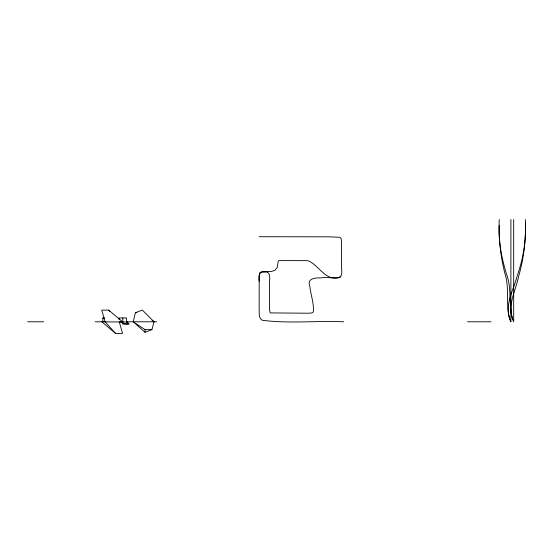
<?xml version="1.0" encoding="UTF-8"?>
<svg xmlns="http://www.w3.org/2000/svg" width="553" height="553" viewBox="0 0 553 553"><rect width="100%" height="100%" fill="white"/><g stroke="black" fill="none" stroke-linecap="round" stroke-linejoin="round"><path stroke-width="0.83" d="M343.731 321.784C316.669 320.622 289.074 323.754 262.226 320.27C258.016 317.844 259.544 312.037 259.157 308.042L259.198 275.601L259.896 272.463L261.652 271.903L271.53 271.44L274.931 270.32L277.274 267.334L278.263 261.099L278.809 260.608L307.067 260.657A8.067 8.067 0 0 1 310.205 261.728C317.885 266.145 322.959 275.124 331.524 277.751C340.814 279.272 342.646 276.555 341.484 267.742L341.429 240.762L341.021 238.302L339.784 237.251L328.6 236.822L259.157 236.725M525.35 219.555C526.103 238.578 524.057 257.615 518.742 275.919C515.721 290.899 506.278 306.556 513.682 321.784L513.682 219.555M259.157 281.187C258.742 277.295 258.59 270.832 264.348 271.979C269.871 270.797 270.071 276.811 269.546 280.668L269.567 310.115L270.196 312.908L308.45 313.219L311.726 312.957L313.33 311.961C314.166 303.466 310.717 294.97 309.86 286.502C306.625 278.194 315.265 277.793 321.051 277.889C327.397 276.604 334.952 279.265 340.862 276.735M525.35 222.679C526.249 240.811 523.138 258.811 517.214 275.919C513.35 290.74 503.327 306.39 510.889 321.784L510.889 219.555M102.844 318.348L103.252 317.94M122.828 321.521L122.427 321.784M133.232 321.784L135.402 312.708L142.328 310.046L154.017 321.784L151.93 329.629L144.997 332.27L133.232 321.784L144.997 329.629L151.93 329.629M121.646 321.521L119.572 321.784L121.964 322.033L123.049 323.125M122.552 321.784L108.685 310.122L101.759 310.122L105.063 321.784L115.598 333.445L122.531 333.445L119.261 321.784M135.402 312.708L136.937 312.708M27.65 321.784L43.604 321.784M95.234 321.784L126.831 322.033M126.699 321.784L156.63 321.784M467.562 321.784L491.023 321.784M119.109 319.475L119.109 317.94L126.568 317.94L126.568 321.784L129.022 324.044L122.835 324.044L122.835 317.94M127.536 324.044L124.273 323.795M103.715 317.94L104.358 317.968L102.844 317.94L102.844 321.784M121.964 321.784L120.284 321.521M102.906 321.694L102.844 321.265M152.068 320.27L154.017 321.784M101.766 321.784L115.598 333.445M128.96 324.044L126.568 321.362M108.685 310.122L109.798 311.353M122.427 322.309L122.835 323.761M510.889 321.784C504.647 306.369 510.184 289.267 504.896 273.507C500.472 255.866 498.481 237.742 499.221 219.555M512.818 319.496C508.207 304.558 512.147 288.348 506.292 273.507C501.695 257.947 498.447 241.896 499.228 225.583M119.109 318.424L119.116 318.894M144.997 329.629L144.997 332.27"/></g></svg>
